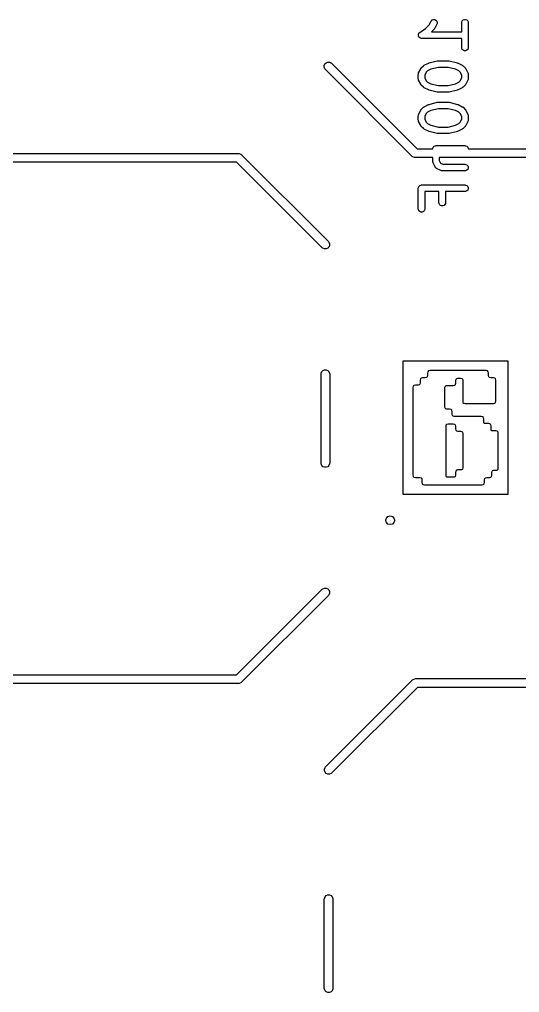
# Model space of a CAD drawing. Header units: millimetres. Extents: x 60 to 220, y -152 to -53.
# Drawn here: x 186.99 to 198.5, y -100.27 to -77.87 of the extents above; entities that cross this region are included whole.
import ezdxf

# ---------------------------------------------------------------- set-up
doc = ezdxf.new("R2010")
doc.units = ezdxf.units.MM
doc.layers.add('F.Silkscreen', color=41, linetype='CONTINUOUS', true_color=0xf2eda1)

msp = doc.modelspace()

# ---------------------------------------------------------------- linework, layer by layer
at = {"layer": 'F.Silkscreen', "linetype": 'CONTINUOUS'}
for p, q in [((196.423775, -77.998163), (196.465951, -77.913811)), ((196.465951, -77.913811), (196.473783, -77.901368)), ((196.473783, -77.901368), (196.495891, -77.882195)), ((196.495891, -77.882195), (196.523652, -77.872941)), ((196.523652, -77.872941), (196.552842, -77.875015)), ((196.552842, -77.875015), (196.579017, -77.888103)), ((196.579017, -77.888103), (196.59819, -77.91021)), ((196.59819, -77.91021), (196.607444, -77.937972)), ((197.17376, -77.93272), (197.184959, -77.905684)), ((197.184959, -77.905684), (197.205651, -77.884992)), ((197.205651, -77.884992), (197.232687, -77.873793)), ((197.232687, -77.873793), (197.261951, -77.873793)), ((197.261951, -77.873793), (197.288987, -77.884992)), ((197.288987, -77.884992), (197.309679, -77.905684)), ((197.309679, -77.905684), (197.320878, -77.93272)), ((196.205716, -78.170662), (196.342394, -78.079543)), ((196.342394, -78.079543), (196.423775, -77.998163)), ((196.538447, -78.095623), (196.476004, -78.158066)), ((196.543167, -78.089872), (196.538447, -78.095623)), ((196.544664, -78.088574), (196.543167, -78.089872)), ((196.546083, -78.086319), (196.544664, -78.088574)), ((196.547775, -78.084258), (196.546083, -78.086319)), ((196.548533, -78.082425), (196.547775, -78.084258)), ((196.552496, -78.076131), (196.548533, -78.082425)), ((196.600115, -77.980893), (196.552496, -78.076131)), ((196.60537, -77.967162), (196.600115, -77.980893)), ((196.607444, -77.937972), (196.60537, -77.967162)), ((197.172319, -77.947352), (197.17376, -77.93272)), ((197.172319, -78.158066), (197.172319, -77.947352)), ((197.320878, -77.93272), (197.322319, -77.947352)), ((197.322319, -77.947352), (197.322319, -78.51878)), ((196.172319, -78.232987), (196.17376, -78.225782)), ((196.17376, -78.240271), (196.172319, -78.232987)), ((196.17376, -78.218434), (196.176601, -78.211573)), ((196.17376, -78.225782), (196.17376, -78.218434)), ((196.17376, -78.247698), (196.17376, -78.240271)), ((196.176572, -78.254486), (196.17376, -78.247698)), ((196.177998, -78.261695), (196.176572, -78.254486)), ((196.176601, -78.211573), (196.178058, -78.204293)), ((196.182117, -78.267873), (196.177998, -78.261695)), ((196.178058, -78.204293), (196.182146, -78.198187)), ((196.184959, -78.274734), (196.182117, -78.267873)), ((196.182146, -78.198187), (196.184959, -78.191398)), ((196.184959, -78.191398), (196.190209, -78.186147)), ((196.190154, -78.279929), (196.184959, -78.274734)), ((196.194231, -78.286044), (196.190154, -78.279929)), ((196.190209, -78.186147), (196.194341, -78.179978)), ((196.2004, -78.290175), (196.194231, -78.286044)), ((196.194341, -78.179978), (196.205599, -78.170757)), ((196.205651, -78.295426), (196.2004, -78.290175)), ((196.205599, -78.170757), (196.205651, -78.170706)), ((196.205651, -78.170706), (196.205673, -78.170696)), ((196.21244, -78.298238), (196.205651, -78.295426)), ((196.205673, -78.170696), (196.205716, -78.170662)), ((196.218546, -78.302327), (196.21244, -78.298238)), ((196.225826, -78.303783), (196.218546, -78.302327)), ((196.232687, -78.306625), (196.225826, -78.303783)), ((196.247163, -78.30805), (196.232687, -78.306625)), ((196.24724, -78.308066), (196.247163, -78.30805)), ((196.247266, -78.30806), (196.24724, -78.308066)), ((196.247319, -78.308066), (196.247266, -78.30806)), ((197.172319, -78.308066), (196.247319, -78.308066)), ((196.476004, -78.158066), (197.172319, -78.158066)), ((197.172319, -78.51878), (197.172319, -78.308066)), ((197.17376, -78.533412), (197.172319, -78.51878)), ((197.184959, -78.560448), (197.17376, -78.533412)), ((197.205651, -78.58114), (197.184959, -78.560448)), ((197.232687, -78.592339), (197.205651, -78.58114)), ((197.261951, -78.592339), (197.232687, -78.592339)), ((197.288987, -78.58114), (197.261951, -78.592339)), ((197.309679, -78.560448), (197.288987, -78.58114)), ((197.320878, -78.533412), (197.309679, -78.560448)), ((197.322319, -78.51878), (197.320878, -78.533412)), ((194.008221, -78.932831), (194.023153, -78.896783)), ((194.008221, -78.971849), (194.008221, -78.932831)), ((194.023153, -79.007897), (194.008221, -78.971849)), ((194.023153, -78.896783), (194.050743, -78.869193)), ((194.035589, -79.023051), (194.023153, -79.007897)), ((196.035589, -81.023051), (194.035589, -79.023051)), ((194.050743, -78.869193), (194.086791, -78.854261)), ((194.086791, -78.854261), (194.125809, -78.854261)), ((194.125809, -78.854261), (194.161857, -78.869193)), ((194.161857, -78.869193), (194.177011, -78.881629)), ((194.177011, -78.881629), (196.147722, -80.85234)), ((196.180237, -79.104287), (196.227856, -79.009049)), ((196.227856, -79.009049), (196.23182, -79.002749)), ((196.23182, -79.002749), (196.232578, -79.000922)), ((196.232578, -79.000922), (196.234266, -78.998865)), ((196.234266, -78.998865), (196.235688, -78.996606)), ((196.235688, -78.996606), (196.237186, -78.995306)), ((196.237186, -78.995306), (196.241905, -78.989557)), ((196.241905, -78.989557), (196.289524, -78.941938)), ((196.289524, -78.941938), (196.295273, -78.937219)), ((196.295273, -78.937219), (196.296573, -78.935721)), ((196.296573, -78.935721), (196.298832, -78.934299)), ((196.298832, -78.934299), (196.300889, -78.932611)), ((196.300889, -78.932611), (196.302716, -78.931853)), ((196.302716, -78.931853), (196.309016, -78.927889)), ((196.309016, -78.927889), (196.404254, -78.88027)), ((196.463971, -79.018116), (196.386984, -79.05661)), ((196.404254, -78.88027), (196.405323, -78.87986)), ((196.405323, -78.87986), (196.405759, -78.879538)), ((196.405759, -78.879538), (196.411895, -78.877345)), ((196.411895, -78.877345), (196.417985, -78.875015)), ((196.417985, -78.875015), (196.418525, -78.874976)), ((196.418525, -78.874976), (196.419605, -78.874591)), ((196.419605, -78.874591), (196.610081, -78.826972)), ((196.637505, -78.974733), (196.463971, -79.018116)), ((196.610081, -78.826972), (196.612617, -78.826596)), ((196.612617, -78.826596), (196.613639, -78.826174)), ((196.613639, -78.826174), (196.619151, -78.825631)), ((196.619151, -78.825631), (196.624625, -78.824822)), ((196.624625, -78.824822), (196.625717, -78.824984)), ((196.625717, -78.824984), (196.628271, -78.824733)), ((196.628271, -78.824733), (196.866366, -78.824733)), ((196.857132, -78.974733), (196.637505, -78.974733)), ((197.030666, -79.018116), (196.857132, -78.974733)), ((196.866366, -78.824733), (196.868919, -78.824984)), ((196.868919, -78.824984), (196.870012, -78.824822)), ((196.870012, -78.824822), (196.875485, -78.825631)), ((196.875485, -78.825631), (196.880998, -78.826174)), ((196.880998, -78.826174), (196.882019, -78.826596)), ((196.882019, -78.826596), (196.884556, -78.826972)), ((196.884556, -78.826972), (197.075032, -78.874591)), ((197.107653, -79.05661), (197.030666, -79.018116)), ((197.075032, -78.874591), (197.076111, -78.874976)), ((197.076111, -78.874976), (197.076651, -78.875015)), ((197.076651, -78.875015), (197.082732, -78.877342)), ((197.082732, -78.877342), (197.088878, -78.879538)), ((197.088878, -78.879538), (197.089313, -78.87986)), ((197.089313, -78.87986), (197.090383, -78.88027)), ((197.090383, -78.88027), (197.185621, -78.927889)), ((197.185621, -78.927889), (197.191917, -78.931852)), ((197.191917, -78.931852), (197.193747, -78.93261)), ((197.193747, -78.93261), (197.195805, -78.934299)), ((197.195805, -78.934299), (197.198064, -78.935721)), ((197.198064, -78.935721), (197.199363, -78.937219)), ((197.199363, -78.937219), (197.205112, -78.941937)), ((197.205112, -78.941937), (197.252732, -78.989556)), ((197.252732, -78.989556), (197.25745, -78.995305)), ((197.25745, -78.995305), (197.25895, -78.996606)), ((197.25895, -78.996606), (197.260372, -78.998865)), ((197.260372, -78.998865), (197.26206, -79.000922)), ((197.26206, -79.000922), (197.262817, -79.002749)), ((197.262817, -79.002749), (197.266782, -79.009049)), ((197.266782, -79.009049), (197.314401, -79.104287)), ((196.172319, -79.137828), (196.17376, -79.123196)), ((196.172319, -79.233066), (196.172319, -79.137828)), ((196.17376, -79.247698), (196.172319, -79.233066)), ((196.17376, -79.123196), (196.174791, -79.120706)), ((196.174791, -79.250187), (196.17376, -79.247698)), ((196.174791, -79.120706), (196.174982, -79.118019)), ((196.174982, -79.252875), (196.174791, -79.250187)), ((196.174982, -79.118019), (196.180237, -79.104287)), ((196.180237, -79.266607), (196.174982, -79.252875)), ((196.227856, -79.361845), (196.180237, -79.266607)), ((196.356577, -79.087017), (196.322319, -79.155533)), ((196.322319, -79.155533), (196.322319, -79.215361)), ((196.322319, -79.215361), (196.356577, -79.283877)), ((196.386984, -79.05661), (196.356577, -79.087017)), ((197.138061, -79.087017), (197.107653, -79.05661)), ((197.172319, -79.155533), (197.138061, -79.087017)), ((197.138061, -79.283876), (197.172319, -79.215361)), ((197.172319, -79.215361), (197.172319, -79.155533)), ((197.314401, -79.266607), (197.266782, -79.361845)), ((197.314401, -79.104287), (197.319656, -79.118018)), ((197.319656, -79.252876), (197.314401, -79.266607)), ((197.319656, -79.118018), (197.319847, -79.120707)), ((197.319847, -79.250186), (197.319656, -79.252876)), ((197.319847, -79.120707), (197.320878, -79.123196)), ((197.320878, -79.247698), (197.319847, -79.250186)), ((197.320878, -79.123196), (197.322319, -79.137828)), ((197.322319, -79.233066), (197.320878, -79.247698)), ((197.322319, -79.137828), (197.322319, -79.233066)), ((196.23182, -79.368144), (196.227856, -79.361845)), ((196.232578, -79.369972), (196.23182, -79.368144)), ((196.234266, -79.372028), (196.232578, -79.369972)), ((196.235688, -79.374288), (196.234266, -79.372028)), ((196.237186, -79.375587), (196.235688, -79.374288)), ((196.241905, -79.381337), (196.237186, -79.375587)), ((196.289524, -79.428956), (196.241905, -79.381337)), ((196.295273, -79.433674), (196.289524, -79.428956)), ((196.296573, -79.435173), (196.295273, -79.433674)), ((196.298832, -79.436594), (196.296573, -79.435173)), ((196.300889, -79.438283), (196.298832, -79.436594)), ((196.302716, -79.43904), (196.300889, -79.438283)), ((196.309016, -79.443005), (196.302716, -79.43904)), ((196.404254, -79.490624), (196.309016, -79.443005)), ((196.356577, -79.283877), (196.386984, -79.314284)), ((196.386984, -79.314284), (196.463971, -79.352777)), ((196.405323, -79.491033), (196.404254, -79.490624)), ((196.405759, -79.491356), (196.405323, -79.491033)), ((196.411895, -79.493548), (196.405759, -79.491356)), ((196.463971, -79.352777), (196.637505, -79.396161)), ((196.637505, -79.396161), (196.857132, -79.396161)), ((196.857132, -79.396161), (197.030666, -79.352777)), ((197.030666, -79.352777), (197.107653, -79.314283)), ((197.088878, -79.491356), (197.082732, -79.493551)), ((197.089313, -79.491033), (197.088878, -79.491356)), ((197.090383, -79.490624), (197.089313, -79.491033)), ((197.185621, -79.443005), (197.090383, -79.490624)), ((197.107653, -79.314283), (197.138061, -79.283876)), ((197.191917, -79.439041), (197.185621, -79.443005)), ((197.193747, -79.438284), (197.191917, -79.439041)), ((197.195805, -79.436594), (197.193747, -79.438284)), ((197.198064, -79.435173), (197.195805, -79.436594)), ((197.199363, -79.433674), (197.198064, -79.435173)), ((197.205112, -79.428957), (197.199363, -79.433674)), ((197.252732, -79.381338), (197.205112, -79.428957)), ((197.25745, -79.375588), (197.252732, -79.381338)), ((197.25895, -79.374288), (197.25745, -79.375588)), ((197.260372, -79.372028), (197.25895, -79.374288)), ((197.26206, -79.369972), (197.260372, -79.372028)), ((197.262817, -79.368144), (197.26206, -79.369972)), ((197.266782, -79.361845), (197.262817, -79.368144)), ((196.417985, -79.495879), (196.411895, -79.493548)), ((196.418525, -79.495917), (196.417985, -79.495879)), ((196.419605, -79.496303), (196.418525, -79.495917)), ((196.610081, -79.543922), (196.419605, -79.496303)), ((196.612617, -79.544297), (196.610081, -79.543922)), ((196.613639, -79.54472), (196.612617, -79.544297)), ((196.619151, -79.545262), (196.613639, -79.54472)), ((196.624625, -79.546072), (196.619151, -79.545262)), ((196.625717, -79.545909), (196.624625, -79.546072)), ((196.628271, -79.546161), (196.625717, -79.545909)), ((196.866366, -79.546161), (196.628271, -79.546161)), ((196.868919, -79.545909), (196.866366, -79.546161)), ((196.870012, -79.546072), (196.868919, -79.545909)), ((196.875485, -79.545262), (196.870012, -79.546072)), ((196.880998, -79.54472), (196.875485, -79.545262)), ((196.882019, -79.544297), (196.880998, -79.54472)), ((196.884556, -79.543922), (196.882019, -79.544297)), ((197.075032, -79.496303), (196.884556, -79.543922)), ((197.076111, -79.495917), (197.075032, -79.496303)), ((197.076651, -79.495879), (197.076111, -79.495917)), ((197.082732, -79.493551), (197.076651, -79.495879)), ((196.241905, -79.941938), (196.289524, -79.894319)), ((196.289524, -79.894319), (196.295273, -79.8896)), ((196.295273, -79.8896), (196.296573, -79.888102)), ((196.296573, -79.888102), (196.298832, -79.88668)), ((196.298832, -79.88668), (196.300889, -79.884992)), ((196.300889, -79.884992), (196.302716, -79.884234)), ((196.302716, -79.884234), (196.309016, -79.88027)), ((196.309016, -79.88027), (196.404254, -79.832651)), ((196.404254, -79.832651), (196.405323, -79.832241)), ((196.405323, -79.832241), (196.405759, -79.831919)), ((196.405759, -79.831919), (196.411895, -79.829726)), ((196.411895, -79.829726), (196.417985, -79.827396)), ((196.417985, -79.827396), (196.418525, -79.827357)), ((196.418525, -79.827357), (196.419605, -79.826972)), ((196.419605, -79.826972), (196.610081, -79.779353)), ((196.637505, -79.927114), (196.463971, -79.970497)), ((196.610081, -79.779353), (196.612617, -79.778977)), ((196.612617, -79.778977), (196.613639, -79.778555)), ((196.613639, -79.778555), (196.619151, -79.778012)), ((196.619151, -79.778012), (196.624625, -79.777203)), ((196.624625, -79.777203), (196.625717, -79.777365)), ((196.625717, -79.777365), (196.628271, -79.777114)), ((196.628271, -79.777114), (196.866366, -79.777114)), ((196.857132, -79.927114), (196.637505, -79.927114)), ((197.030666, -79.970497), (196.857132, -79.927114)), ((196.866366, -79.777114), (196.868919, -79.777365)), ((196.868919, -79.777365), (196.870012, -79.777203)), ((196.870012, -79.777203), (196.875485, -79.778012)), ((196.875485, -79.778012), (196.880998, -79.778555)), ((196.880998, -79.778555), (196.882019, -79.778977)), ((196.882019, -79.778977), (196.884556, -79.779353)), ((196.884556, -79.779353), (197.075032, -79.826972)), ((197.075032, -79.826972), (197.076111, -79.827357)), ((197.076111, -79.827357), (197.076651, -79.827396)), ((197.076651, -79.827396), (197.082732, -79.829723)), ((197.082732, -79.829723), (197.088878, -79.831919)), ((197.088878, -79.831919), (197.089313, -79.832241)), ((197.089313, -79.832241), (197.090383, -79.832651)), ((197.090383, -79.832651), (197.185621, -79.88027)), ((197.185621, -79.88027), (197.191917, -79.884233)), ((197.191917, -79.884233), (197.193747, -79.884991)), ((197.193747, -79.884991), (197.195805, -79.88668)), ((197.195805, -79.88668), (197.198064, -79.888102)), ((197.198064, -79.888102), (197.199363, -79.8896)), ((197.199363, -79.8896), (197.205112, -79.894318)), ((197.205112, -79.894318), (197.252732, -79.941937)), ((196.172319, -80.090209), (196.17376, -80.075577)), ((196.172319, -80.185447), (196.172319, -80.090209)), ((196.17376, -80.075577), (196.174791, -80.073087)), ((196.174791, -80.073087), (196.174982, -80.0704)), ((196.174982, -80.0704), (196.180237, -80.056668)), ((196.180237, -80.056668), (196.227856, -79.96143)), ((196.227856, -79.96143), (196.23182, -79.95513)), ((196.23182, -79.95513), (196.232578, -79.953303)), ((196.232578, -79.953303), (196.234266, -79.951246)), ((196.234266, -79.951246), (196.235688, -79.948987)), ((196.235688, -79.948987), (196.237186, -79.947687)), ((196.237186, -79.947687), (196.241905, -79.941938)), ((196.356577, -80.039398), (196.322319, -80.107914)), ((196.322319, -80.107914), (196.322319, -80.167742)), ((196.386984, -80.008991), (196.356577, -80.039398)), ((196.463971, -79.970497), (196.386984, -80.008991)), ((197.107653, -80.008991), (197.030666, -79.970497)), ((197.138061, -80.039398), (197.107653, -80.008991)), ((197.172319, -80.107914), (197.138061, -80.039398)), ((197.172319, -80.167742), (197.172319, -80.107914)), ((197.252732, -79.941937), (197.25745, -79.947686)), ((197.25745, -79.947686), (197.25895, -79.948987)), ((197.25895, -79.948987), (197.260372, -79.951246)), ((197.260372, -79.951246), (197.26206, -79.953303)), ((197.26206, -79.953303), (197.262817, -79.95513)), ((197.262817, -79.95513), (197.266782, -79.96143)), ((197.266782, -79.96143), (197.314401, -80.056668)), ((197.314401, -80.056668), (197.319656, -80.070399)), ((197.319656, -80.070399), (197.319847, -80.073088)), ((197.319847, -80.073088), (197.320878, -80.075577)), ((197.320878, -80.075577), (197.322319, -80.090209)), ((197.322319, -80.090209), (197.322319, -80.185447)), ((196.17376, -80.200079), (196.172319, -80.185447)), ((196.174791, -80.202568), (196.17376, -80.200079)), ((196.174982, -80.205256), (196.174791, -80.202568)), ((196.180237, -80.218988), (196.174982, -80.205256)), ((196.227856, -80.314226), (196.180237, -80.218988)), ((196.23182, -80.320525), (196.227856, -80.314226)), ((196.232578, -80.322353), (196.23182, -80.320525)), ((196.234266, -80.324409), (196.232578, -80.322353)), ((196.235688, -80.326669), (196.234266, -80.324409)), ((196.237186, -80.327968), (196.235688, -80.326669)), ((196.241905, -80.333718), (196.237186, -80.327968)), ((196.289524, -80.381337), (196.241905, -80.333718)), ((196.295273, -80.386055), (196.289524, -80.381337)), ((196.296573, -80.387554), (196.295273, -80.386055)), ((196.298832, -80.388975), (196.296573, -80.387554)), ((196.300889, -80.390664), (196.298832, -80.388975)), ((196.322319, -80.167742), (196.356577, -80.236258)), ((196.356577, -80.236258), (196.386984, -80.266665)), ((196.386984, -80.266665), (196.463971, -80.305158)), ((196.463971, -80.305158), (196.637505, -80.348542)), ((196.637505, -80.348542), (196.857132, -80.348542)), ((196.857132, -80.348542), (197.030666, -80.305158)), ((197.030666, -80.305158), (197.107653, -80.266664)), ((197.107653, -80.266664), (197.138061, -80.236257)), ((197.138061, -80.236257), (197.172319, -80.167742)), ((197.195805, -80.388975), (197.193747, -80.390665)), ((197.198064, -80.387554), (197.195805, -80.388975)), ((197.199363, -80.386055), (197.198064, -80.387554)), ((197.205112, -80.381338), (197.199363, -80.386055)), ((197.252732, -80.333719), (197.205112, -80.381338)), ((197.25745, -80.327969), (197.252732, -80.333719)), ((197.25895, -80.326669), (197.25745, -80.327969)), ((197.260372, -80.324409), (197.25895, -80.326669)), ((197.26206, -80.322353), (197.260372, -80.324409)), ((197.262817, -80.320525), (197.26206, -80.322353)), ((197.266782, -80.314226), (197.262817, -80.320525)), ((197.314401, -80.218988), (197.266782, -80.314226)), ((197.319656, -80.205257), (197.314401, -80.218988)), ((197.319847, -80.202567), (197.319656, -80.205257)), ((197.320878, -80.200079), (197.319847, -80.202567)), ((197.322319, -80.185447), (197.320878, -80.200079)), ((196.302716, -80.391421), (196.300889, -80.390664)), ((196.309016, -80.395386), (196.302716, -80.391421)), ((196.404254, -80.443005), (196.309016, -80.395386)), ((196.405323, -80.443414), (196.404254, -80.443005)), ((196.405759, -80.443737), (196.405323, -80.443414)), ((196.411895, -80.445929), (196.405759, -80.443737)), ((196.417985, -80.44826), (196.411895, -80.445929)), ((196.418525, -80.448298), (196.417985, -80.44826)), ((196.419605, -80.448684), (196.418525, -80.448298)), ((196.610081, -80.496303), (196.419605, -80.448684)), ((196.612617, -80.496678), (196.610081, -80.496303)), ((196.613639, -80.497101), (196.612617, -80.496678)), ((196.619151, -80.497643), (196.613639, -80.497101)), ((196.624625, -80.498453), (196.619151, -80.497643)), ((196.625717, -80.49829), (196.624625, -80.498453)), ((196.628271, -80.498542), (196.625717, -80.49829)), ((196.866366, -80.498542), (196.628271, -80.498542)), ((196.868919, -80.49829), (196.866366, -80.498542)), ((196.870012, -80.498453), (196.868919, -80.49829)), ((196.875485, -80.497643), (196.870012, -80.498453)), ((196.880998, -80.497101), (196.875485, -80.497643)), ((196.882019, -80.496678), (196.880998, -80.497101)), ((196.884556, -80.496303), (196.882019, -80.496678)), ((197.075032, -80.448684), (196.884556, -80.496303)), ((197.076111, -80.448298), (197.075032, -80.448684)), ((197.076651, -80.44826), (197.076111, -80.448298)), ((197.082732, -80.445932), (197.076651, -80.44826)), ((197.088878, -80.443737), (197.082732, -80.445932)), ((197.089313, -80.443414), (197.088878, -80.443737)), ((197.090383, -80.443005), (197.089313, -80.443414)), ((197.185621, -80.395386), (197.090383, -80.443005)), ((197.191917, -80.391422), (197.185621, -80.395386)), ((197.193747, -80.390665), (197.191917, -80.391422)), ((196.507093, -80.837482), (196.518292, -80.810446)), ((196.518292, -80.810446), (196.538984, -80.789754)), ((196.538984, -80.789754), (196.56602, -80.778555)), ((196.56602, -80.778555), (196.580652, -80.777114)), ((196.580652, -80.777114), (197.247319, -80.777114)), ((197.247319, -80.777114), (197.261951, -80.778555)), ((197.261951, -80.778555), (197.288987, -80.789754)), ((197.288987, -80.789754), (197.309679, -80.810446)), ((197.309679, -80.810446), (197.320878, -80.837482)), ((184.0336, -80.95594), (192.0336, -80.95594)), ((192.0336, -80.95594), (192.053109, -80.957861)), ((192.053109, -80.957861), (192.089157, -80.972793)), ((192.089157, -80.972793), (192.104311, -80.985229)), ((192.104311, -80.985229), (194.104311, -82.985229)), ((196.050743, -81.035487), (196.035589, -81.023051)), ((196.086791, -81.050419), (196.050743, -81.035487)), ((196.1063, -81.05234), (196.086791, -81.050419)), ((196.505652, -81.05234), (196.1063, -81.05234)), ((196.147722, -80.85234), (196.507093, -80.85234)), ((196.505652, -81.137828), (196.505652, -81.05234)), ((196.507093, -80.85234), (196.507093, -80.837482)), ((204.1063, -81.05234), (196.655652, -81.05234)), ((196.655652, -81.05234), (196.655652, -81.120123)), ((197.320878, -80.837482), (197.320878, -80.85234)), ((197.320878, -80.85234), (204.064878, -80.85234)), ((191.992178, -81.15594), (184.075022, -81.15594)), ((193.962889, -83.126651), (191.992178, -81.15594)), ((196.507093, -81.15246), (196.505652, -81.137828)), ((196.508124, -81.154949), (196.507093, -81.15246)), ((196.508315, -81.157637), (196.508124, -81.154949)), ((196.51357, -81.171369), (196.508315, -81.157637)), ((196.561189, -81.266607), (196.51357, -81.171369)), ((196.562729, -81.269054), (196.561189, -81.266607)), ((196.563114, -81.270208), (196.562729, -81.269054)), ((196.564359, -81.271644), (196.563114, -81.270208)), ((196.569021, -81.27905), (196.564359, -81.271644)), ((196.576125, -81.285211), (196.569021, -81.27905)), ((196.655652, -81.120123), (196.684172, -81.177164)), ((196.684172, -81.177164), (196.741214, -81.205685)), ((196.741214, -81.205685), (197.247319, -81.205685)), ((197.247319, -81.205685), (197.261951, -81.207126)), ((197.261951, -81.207126), (197.288987, -81.218325)), ((197.288987, -81.218325), (197.309679, -81.239017)), ((197.309679, -81.239017), (197.320878, -81.266053)), ((197.320878, -81.266053), (197.320878, -81.295317)), ((196.582287, -81.292316), (196.576125, -81.285211)), ((196.589692, -81.296977), (196.582287, -81.292316)), ((196.591129, -81.298223), (196.589692, -81.296977)), ((196.592282, -81.298607), (196.591129, -81.298223)), ((196.59473, -81.300148), (196.592282, -81.298607)), ((196.689968, -81.347767), (196.59473, -81.300148)), ((196.703699, -81.353022), (196.689968, -81.347767)), ((196.706388, -81.353213), (196.703699, -81.353022)), ((196.708877, -81.354244), (196.706388, -81.353213)), ((196.723509, -81.355685), (196.708877, -81.354244)), ((197.247319, -81.355685), (196.723509, -81.355685)), ((197.261951, -81.354244), (197.247319, -81.355685)), ((197.288987, -81.343045), (197.261951, -81.354244)), ((197.309679, -81.322353), (197.288987, -81.343045)), ((197.320878, -81.295317), (197.309679, -81.322353)), ((196.17376, -81.742244), (196.184959, -81.715208)), ((196.184959, -81.715208), (196.205651, -81.694516)), ((196.205651, -81.694516), (196.232687, -81.683317)), ((196.232687, -81.683317), (196.247319, -81.681876)), ((196.247319, -81.681876), (197.247319, -81.681876)), ((197.247319, -81.681876), (197.261951, -81.683317)), ((197.261951, -81.683317), (197.288987, -81.694516)), ((197.288987, -81.694516), (197.309679, -81.715208)), ((197.309679, -81.715208), (197.320878, -81.742244)), ((196.172319, -81.756876), (196.17376, -81.742244)), ((196.172319, -82.233066), (196.172319, -81.756876)), ((196.648509, -81.831876), (196.322319, -81.831876)), ((196.322319, -81.831876), (196.322319, -82.233066)), ((196.648509, -82.090209), (196.648509, -81.831876)), ((197.247319, -81.831876), (196.798509, -81.831876)), ((196.798509, -81.831876), (196.798509, -82.090209)), ((197.261951, -81.830435), (197.247319, -81.831876)), ((197.288987, -81.819236), (197.261951, -81.830435)), ((197.309679, -81.798544), (197.288987, -81.819236)), ((197.320878, -81.771508), (197.309679, -81.798544)), ((197.320878, -81.742244), (197.320878, -81.771508)), ((196.64995, -82.104841), (196.648509, -82.090209)), ((196.661149, -82.131877), (196.64995, -82.104841)), ((196.681841, -82.152569), (196.661149, -82.131877)), ((196.708877, -82.163768), (196.681841, -82.152569)), ((196.738141, -82.163768), (196.708877, -82.163768)), ((196.765177, -82.152569), (196.738141, -82.163768)), ((196.785869, -82.131877), (196.765177, -82.152569)), ((196.797068, -82.104841), (196.785869, -82.131877)), ((196.798509, -82.090209), (196.797068, -82.104841)), ((196.17376, -82.247698), (196.172319, -82.233066)), ((196.184959, -82.274734), (196.17376, -82.247698)), ((196.205651, -82.295426), (196.184959, -82.274734)), ((196.232687, -82.306625), (196.205651, -82.295426)), ((196.261951, -82.306625), (196.232687, -82.306625)), ((196.288987, -82.295426), (196.261951, -82.306625)), ((196.309679, -82.274734), (196.288987, -82.295426)), ((196.320878, -82.247698), (196.309679, -82.274734)), ((196.322319, -82.233066), (196.320878, -82.247698)), ((194.104311, -82.985229), (194.116747, -83.000383)), ((194.116747, -83.000383), (194.131678, -83.036431)), ((194.131678, -83.075449), (194.116747, -83.111497)), ((194.131678, -83.036431), (194.131678, -83.075449)), ((193.978043, -83.139087), (193.962889, -83.126651)), ((194.014091, -83.154018), (193.978043, -83.139087)), ((194.053109, -83.154018), (194.014091, -83.154018)), ((194.089157, -83.139087), (194.053109, -83.154018)), ((194.116747, -83.111497), (194.089157, -83.139087)), ((195.825719, -88.802222), (195.825719, -85.731678)), ((195.825719, -85.731678), (198.236562, -85.731678)), ((198.236562, -85.731678), (198.236562, -88.802222)), ((193.935521, -86.011431), (193.950453, -85.975383)), ((193.950453, -85.975383), (193.978043, -85.947793)), ((193.978043, -85.947793), (194.014091, -85.932861)), ((194.014091, -85.932861), (194.053109, -85.932861)), ((194.053109, -85.932861), (194.089157, -85.947793)), ((194.089157, -85.947793), (194.116747, -85.975383)), ((194.116747, -85.975383), (194.131679, -86.011431)), ((196.390289, -85.978183), (196.383653, -86.009832)), ((196.408203, -85.960515), (196.390289, -85.978183)), ((196.440684, -85.9539), (196.408203, -85.960515)), ((197.733461, -85.9539), (196.440684, -85.9539)), ((197.765942, -85.960515), (197.733461, -85.9539)), ((197.783856, -85.978183), (197.765942, -85.960515)), ((197.790492, -86.009832), (197.783856, -85.978183)), ((193.9336, -86.03094), (193.935521, -86.011431)), ((193.9336, -88.08094), (193.9336, -86.03094)), ((194.131679, -86.011431), (194.1336, -86.03094)), ((194.1336, -86.03094), (194.1336, -88.08094)), ((196.22256, -86.142769), (196.215858, -86.175307)), ((196.215858, -86.175307), (196.215858, -86.236978)), ((196.240536, -86.124738), (196.22256, -86.142769)), ((196.272889, -86.118032), (196.240536, -86.124738)), ((196.334438, -86.118032), (196.272889, -86.118032)), ((196.362482, -86.112334), (196.334438, -86.118032)), ((196.377934, -86.097128), (196.362482, -86.112334)), ((196.383653, -86.069916), (196.377934, -86.097128)), ((196.383653, -86.009832), (196.383653, -86.069916)), ((197.035049, -86.175551), (197.040854, -86.1473)), ((197.035049, -86.237588), (197.035049, -86.175551)), ((197.040854, -86.1473), (197.056412, -86.13166)), ((197.056412, -86.13166), (197.084386, -86.125847)), ((197.084386, -86.125847), (197.145935, -86.125847)), ((197.145935, -86.125847), (197.173886, -86.131612)), ((197.173886, -86.131612), (197.189383, -86.147082)), ((197.189383, -86.147082), (197.19515, -86.17494)), ((197.19515, -86.17494), (197.19515, -86.655122)), ((197.790492, -86.069916), (197.790492, -86.009832)), ((197.796219, -86.097117), (197.790492, -86.069916)), ((197.811704, -86.112328), (197.796219, -86.097117)), ((197.839829, -86.118032), (197.811704, -86.112328)), ((197.901378, -86.118032), (197.839829, -86.118032)), ((197.933766, -86.124713), (197.901378, -86.118032)), ((197.951725, -86.142645), (197.933766, -86.124713)), ((197.958409, -86.17494), (197.951725, -86.142645)), ((197.958409, -86.655122), (197.958409, -86.17494)), ((196.054637, -86.311133), (196.047941, -86.34359)), ((196.047941, -86.34359), (196.047941, -87.230436)), ((196.072607, -86.293135), (196.054637, -86.311133)), ((196.104972, -86.286437), (196.072607, -86.293135)), ((196.166521, -86.286437), (196.104972, -86.286437)), ((196.194518, -86.280641), (196.166521, -86.286437)), ((196.210065, -86.265067), (196.194518, -86.280641)), ((196.215858, -86.236978), (196.210065, -86.265067)), ((196.783234, -86.344689), (196.789032, -86.316426)), ((196.783234, -86.790188), (196.783234, -86.344689)), ((196.789032, -86.316426), (196.804556, -86.300792)), ((196.804556, -86.300792), (196.832449, -86.294986)), ((196.832449, -86.294986), (196.978018, -86.294986)), ((196.978018, -86.294986), (197.01036, -86.288271)), ((197.01036, -86.288271), (197.028341, -86.270207)), ((197.028341, -86.270207), (197.035049, -86.237588)), ((197.19515, -86.655122), (197.201834, -86.687417)), ((197.951725, -86.687417), (197.958409, -86.655122)), ((196.789032, -86.818451), (196.783234, -86.790188)), ((196.804556, -86.834085), (196.789032, -86.818451)), ((196.832449, -86.839891), (196.804556, -86.834085)), ((196.893998, -86.839891), (196.832449, -86.839891)), ((196.926421, -86.846612), (196.893998, -86.839891)), ((196.944435, -86.864681), (196.926421, -86.846612)), ((196.951151, -86.897288), (196.944435, -86.864681)), ((197.201834, -86.687417), (197.219793, -86.705348)), ((197.219793, -86.705348), (197.252181, -86.71203)), ((197.252181, -86.71203), (197.901378, -86.71203)), ((197.901378, -86.71203), (197.933766, -86.705348)), ((197.933766, -86.705348), (197.951725, -86.687417)), ((196.951151, -86.959326), (196.951151, -86.897288)), ((196.956949, -86.987589), (196.951151, -86.959326)), ((196.972473, -87.003223), (196.956949, -86.987589)), ((197.000366, -87.00903), (196.972473, -87.003223)), ((197.621476, -87.00903), (197.000366, -87.00903)), ((197.654038, -87.01565), (197.621476, -87.00903)), ((197.671985, -87.033323), (197.654038, -87.01565)), ((197.678629, -87.064961), (197.671985, -87.033323)), ((197.678629, -87.125045), (197.678629, -87.064961)), ((196.047941, -87.230436), (196.047941, -88.358593)), ((196.8112, -87.230436), (196.816985, -87.202335)), ((196.8112, -88.358593), (196.8112, -87.230436)), ((196.816985, -87.202335), (196.832499, -87.186766)), ((196.832499, -87.186766), (196.860415, -87.180976)), ((196.860415, -87.180976), (196.978018, -87.180976)), ((196.978018, -87.180976), (197.005934, -87.186766)), ((197.005934, -87.186766), (197.021448, -87.202335)), ((197.021448, -87.202335), (197.027233, -87.230436)), ((197.027233, -87.230436), (197.027233, -87.292107)), ((197.027233, -87.292107), (197.033943, -87.324633)), ((197.033943, -87.324633), (197.051952, -87.342669)), ((197.684347, -87.152257), (197.678629, -87.125045)), ((197.6998, -87.167463), (197.684347, -87.152257)), ((197.727844, -87.173161), (197.6998, -87.167463)), ((197.789393, -87.173161), (197.727844, -87.173161)), ((197.821746, -87.179867), (197.789393, -87.173161)), ((197.839721, -87.197898), (197.821746, -87.179867)), ((197.846423, -87.230436), (197.839721, -87.197898)), ((197.846423, -87.292107), (197.846423, -87.230436)), ((197.852217, -87.320196), (197.846423, -87.292107)), ((197.867764, -87.33577), (197.852217, -87.320196)), ((197.051952, -87.342669), (197.084386, -87.349382)), ((197.084386, -87.349382), (197.145935, -87.349382)), ((197.145935, -87.349382), (197.173851, -87.355172)), ((197.173851, -87.355172), (197.189365, -87.37074)), ((197.189365, -87.37074), (197.19515, -87.398841)), ((197.19515, -87.398841), (197.19515, -88.190188)), ((197.895761, -87.341566), (197.867764, -87.33577)), ((197.95731, -87.341566), (197.895761, -87.341566)), ((197.989663, -87.348273), (197.95731, -87.341566)), ((198.007638, -87.366303), (197.989663, -87.348273)), ((198.01434, -87.398841), (198.007638, -87.366303)), ((198.01434, -88.190188), (198.01434, -87.398841)), ((193.935521, -88.100449), (193.9336, -88.08094)), ((193.950453, -88.136497), (193.935521, -88.100449)), ((193.978043, -88.164087), (193.950453, -88.136497)), ((194.014091, -88.179019), (193.978043, -88.164087)), ((194.053109, -88.179019), (194.014091, -88.179019)), ((194.089157, -88.164087), (194.053109, -88.179019)), ((194.116747, -88.136497), (194.089157, -88.164087)), ((194.131679, -88.100449), (194.116747, -88.136497)), ((194.1336, -88.08094), (194.131679, -88.100449)), ((197.189365, -88.218289), (197.173851, -88.233857)), ((197.19515, -88.190188), (197.189365, -88.218289)), ((197.989663, -88.240756), (198.007638, -88.222726)), ((198.007638, -88.222726), (198.01434, -88.190188)), ((196.047941, -88.358593), (196.054643, -88.391131)), ((196.054643, -88.391131), (196.072619, -88.409162)), ((196.072619, -88.409162), (196.104972, -88.415868)), ((196.104972, -88.415868), (196.208531, -88.415868)), ((196.208531, -88.415868), (196.236575, -88.421566)), ((196.236575, -88.421566), (196.252027, -88.436772)), ((196.252027, -88.436772), (196.257746, -88.463984)), ((196.816985, -88.386694), (196.8112, -88.358593)), ((196.832499, -88.402263), (196.816985, -88.386694)), ((196.860415, -88.408053), (196.832499, -88.402263)), ((196.978018, -88.408053), (196.860415, -88.408053)), ((197.005934, -88.402263), (196.978018, -88.408053)), ((197.021448, -88.386694), (197.005934, -88.402263)), ((197.027233, -88.358593), (197.021448, -88.386694)), ((197.033943, -88.264396), (197.027233, -88.296922)), ((197.027233, -88.296922), (197.027233, -88.358593)), ((197.051952, -88.24636), (197.033943, -88.264396)), ((197.084386, -88.239647), (197.051952, -88.24636)), ((197.145935, -88.239647), (197.084386, -88.239647)), ((197.173851, -88.233857), (197.145935, -88.239647)), ((197.698168, -88.463984), (197.703887, -88.436772)), ((197.703887, -88.436772), (197.719339, -88.421566)), ((197.719339, -88.421566), (197.747383, -88.415868)), ((197.747383, -88.415868), (197.808932, -88.415868)), ((197.808932, -88.415868), (197.841366, -88.409156)), ((197.841366, -88.409156), (197.859375, -88.39112)), ((197.859375, -88.39112), (197.866085, -88.358593)), ((197.866085, -88.296922), (197.87187, -88.268821)), ((197.866085, -88.358593), (197.866085, -88.296922)), ((197.87187, -88.268821), (197.887384, -88.253253)), ((197.887384, -88.253253), (197.9153, -88.247463)), ((197.9153, -88.247463), (197.95731, -88.247463)), ((197.95731, -88.247463), (197.989663, -88.240756)), ((196.257746, -88.463984), (196.257746, -88.524068)), ((196.257746, -88.524068), (196.26439, -88.555706)), ((196.26439, -88.555706), (196.282337, -88.573379)), ((196.282337, -88.573379), (196.314899, -88.58)), ((196.314899, -88.58), (197.641137, -88.58)), ((197.641137, -88.58), (197.673618, -88.573385)), ((197.673618, -88.573385), (197.691532, -88.555717)), ((197.691532, -88.555717), (197.698168, -88.524068)), ((197.698168, -88.524068), (197.698168, -88.463984)), ((198.236562, -88.802222), (195.825719, -88.802222)), ((195.43021, -89.375001), (195.438131, -89.34544)), ((195.438131, -89.34544), (195.4751, -89.308471)), ((195.4751, -89.308471), (195.5256, -89.29494)), ((195.5256, -89.29494), (195.5761, -89.308471)), ((195.5761, -89.308471), (195.613069, -89.34544)), ((195.613069, -89.34544), (195.620989, -89.375001)), ((195.4246, -89.39594), (195.428406, -89.381735)), ((195.428406, -89.410144), (195.4246, -89.39594)), ((195.428406, -89.376806), (195.43021, -89.375001)), ((195.428406, -89.381735), (195.428406, -89.376806)), ((195.428406, -89.415074), (195.428406, -89.410144)), ((195.43021, -89.416878), (195.428406, -89.415074)), ((195.438131, -89.44644), (195.43021, -89.416878)), ((195.4751, -89.483409), (195.438131, -89.44644)), ((195.5256, -89.49694), (195.4751, -89.483409)), ((195.5266, -89.39494), (195.5246, -89.39494)), ((195.5246, -89.39494), (195.5246, -89.39594)), ((195.5246, -89.39594), (195.5246, -89.39694)), ((195.5246, -89.39694), (195.5266, -89.39694)), ((195.5761, -89.483409), (195.5256, -89.49694)), ((195.5266, -89.39594), (195.5266, -89.39494)), ((195.5266, -89.39694), (195.5266, -89.39594)), ((195.613069, -89.44644), (195.5761, -89.483409)), ((195.620989, -89.416878), (195.613069, -89.44644)), ((195.620989, -89.375001), (195.622794, -89.376806)), ((195.622794, -89.415074), (195.620989, -89.416878)), ((195.622794, -89.376806), (195.622794, -89.381735)), ((195.622794, -89.381735), (195.6266, -89.39594)), ((195.6266, -89.39594), (195.622794, -89.410144)), ((195.622794, -89.410144), (195.622794, -89.415074)), ((191.992178, -92.95594), (193.962889, -90.985229)), ((194.104311, -91.126651), (192.104311, -93.126651)), ((193.962889, -90.985229), (193.978043, -90.972793)), ((193.978043, -90.972793), (194.014091, -90.957862)), ((194.014091, -90.957862), (194.053109, -90.957862)), ((194.053109, -90.957862), (194.089157, -90.972793)), ((194.089157, -90.972793), (194.116747, -91.000383)), ((194.116747, -91.111497), (194.104311, -91.126651)), ((194.116747, -91.000383), (194.131678, -91.036431)), ((194.131678, -91.075449), (194.116747, -91.111497)), ((194.131678, -91.036431), (194.131678, -91.075449)), ((184.435152, -92.95594), (191.992178, -92.95594)), ((192.089157, -93.139087), (192.053109, -93.154019)), ((192.104311, -93.126651), (192.089157, -93.139087)), ((194.038789, -95.071629), (196.038789, -93.071629)), ((196.038789, -93.071629), (196.053943, -93.059193)), ((196.053943, -93.059193), (196.089991, -93.044261)), ((196.089991, -93.044261), (196.1095, -93.04234)), ((196.1095, -93.04234), (204.1095, -93.04234)), ((192.0336, -93.15594), (185.09884, -93.15594)), ((192.053109, -93.154019), (192.0336, -93.15594)), ((196.150922, -93.24234), (194.180211, -95.213051)), ((204.068078, -93.24234), (196.150922, -93.24234)), ((194.011421, -95.122831), (194.026353, -95.086783)), ((194.011421, -95.161849), (194.011421, -95.122831)), ((194.026353, -95.197897), (194.011421, -95.161849)), ((194.026353, -95.086783), (194.038789, -95.071629)), ((194.053943, -95.225487), (194.026353, -95.197897)), ((194.089991, -95.240419), (194.053943, -95.225487)), ((194.129009, -95.240419), (194.089991, -95.240419)), ((194.165057, -95.225487), (194.129009, -95.240419)), ((194.180211, -95.213051), (194.165057, -95.225487)), ((194.011421, -98.097831), (194.026353, -98.061783)), ((194.026353, -98.061783), (194.053943, -98.034193)), ((194.053943, -98.034193), (194.089991, -98.019261)), ((194.089991, -98.019261), (194.129009, -98.019261)), ((194.129009, -98.019261), (194.165057, -98.034193)), ((194.165057, -98.034193), (194.192647, -98.061783)), ((194.192647, -98.061783), (194.207579, -98.097831)), ((194.0095, -98.11734), (194.011421, -98.097831)), ((194.0095, -100.16734), (194.0095, -98.11734)), ((194.207579, -98.097831), (194.2095, -98.11734)), ((194.2095, -98.11734), (194.2095, -100.16734)), ((194.011421, -100.186849), (194.0095, -100.16734)), ((194.026353, -100.222897), (194.011421, -100.186849)), ((194.053943, -100.250487), (194.026353, -100.222897)), ((194.089991, -100.265419), (194.053943, -100.250487)), ((194.129009, -100.265419), (194.089991, -100.265419)), ((194.165057, -100.250487), (194.129009, -100.265419)), ((194.192647, -100.222897), (194.165057, -100.250487)), ((194.207579, -100.186849), (194.192647, -100.222897)), ((194.2095, -100.16734), (194.207579, -100.186849))]:
    msp.add_line(p, q, dxfattribs=at)

doc.saveas('drawing.dxf')
